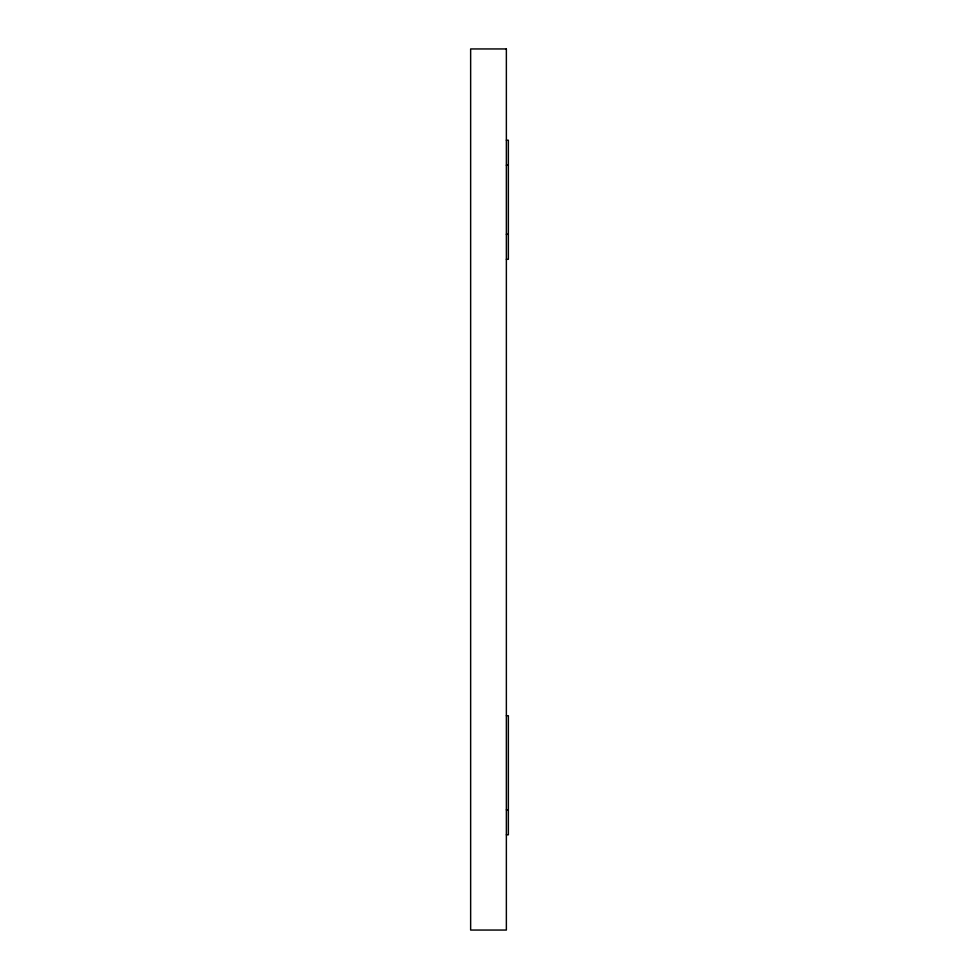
<?xml version="1.0" encoding="UTF-8"?>
<svg xmlns="http://www.w3.org/2000/svg" width="979" height="979" viewBox="0 0 979 979"><rect width="100%" height="100%" fill="white"/><g stroke="black" fill="none" stroke-linecap="round" stroke-linejoin="round"><path stroke-width="1.47" d="M506.363 140.23L508.358 140.23L508.358 259.3L506.363 259.3M506.363 165.231L508.358 165.231M506.363 234.311L508.358 234.311M506.363 715.722L508.358 715.722L508.358 834.793L506.363 834.793M506.363 809.804L508.358 809.804M506.363 48.95L470.642 48.95L470.642 930.05L506.363 930.05L506.363 48.95"/></g></svg>
